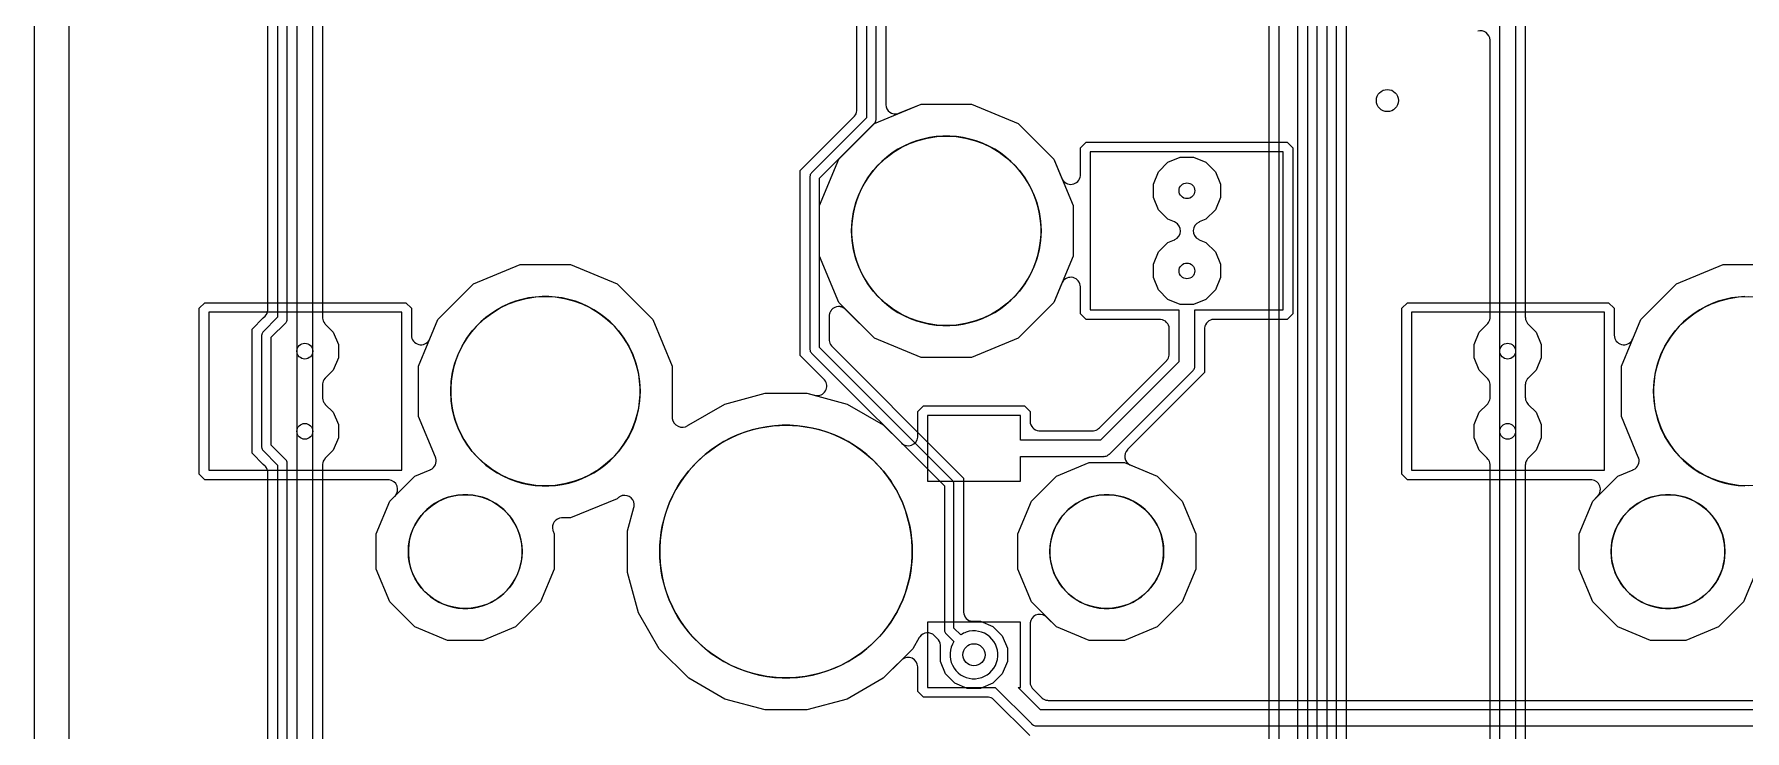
# Model space of a CAD drawing. Header units: millimetres. Extents: x 7.1 to 88.1, y 7.1 to 104.8.
# Drawn here: x 7.14 to 34.24, y 54.31 to 65.34 of the extents above; entities that cross this region are included whole.
import ezdxf

# ---------------------------------------------------------------- set-up
doc = ezdxf.new("R2010")
doc.units = ezdxf.units.MM

msp = doc.modelspace()

# ---------------------------------------------------------------- linework, layer by layer
at = {"layer": '16_copper'}
msp.add_lwpolyline([(7.69, 81.446), (7.69, 10.384)], dxfattribs=at)
for points in [[(22.911, 54.236), (22.347, 54.799), (22.343, 54.803), (22.339, 54.807, 0.153125), (22.255, 54.843), (22.239, 54.844), (21.226, 54.844), (21.137, 54.933), (21.137, 55.322), (21.137, 55.324), (21.137, 55.326, 0.622974), (20.889, 55.441), (20.877, 55.43), (20.59, 55.143), (20.018, 54.813), (19.38, 54.642), (18.72, 54.642), (18.082, 54.813), (17.51, 55.143), (17.043, 55.61), (16.713, 56.182), (16.542, 56.82), (16.542, 57.48), (16.641, 57.849), (16.642, 57.855), (16.644, 57.861, 0.541052), (16.458, 58.036), (16.452, 58.035), (16.443, 58.032), (16.435, 58.029, 0.063321), (16.397, 58.007), (16.386, 57.996), (16.377, 57.988), (15.639, 57.682), (15.503, 57.682), (15.5, 57.682), (15.497, 57.682, 0.484479), (15.356, 57.489), (15.357, 57.486), (15.362, 57.471), (15.379, 57.43), (15.379, 56.87), (15.164, 56.352), (14.768, 55.956), (14.25, 55.741), (13.69, 55.741), (13.172, 55.956), (12.776, 56.352), (12.561, 56.87), (12.561, 57.43), (12.776, 57.948), (12.855, 58.027), (12.856, 58.028), (12.857, 58.029), (12.857, 58.03), (12.858, 58.03, 0.622974), (12.763, 58.287), (12.747, 58.288), (9.844, 58.288), (9.755, 58.377), (9.755, 61.003), (9.844, 61.092), (13.028, 61.092), (13.117, 61.003), (13.117, 60.579), (13.117, 60.578), (13.117, 60.577, 0.773611), (13.404, 60.506), (13.411, 60.521), (13.538, 60.827), (14.103, 61.392), (14.841, 61.698), (15.639, 61.698), (16.377, 61.392), (16.942, 60.827), (17.248, 60.089), (17.248, 59.263), (17.248, 59.261), (17.248, 59.259, 0.54334), (17.497, 59.145), (17.508, 59.155), (17.51, 59.157), (18.082, 59.487), (18.72, 59.658), (19.38, 59.658), (20.018, 59.487), (20.59, 59.157), (20.877, 58.87), (20.878, 58.869), (20.88, 58.867, 0.622974), (21.136, 58.962), (21.137, 58.978), (21.137, 59.367), (21.226, 59.456), (22.827, 59.456), (22.916, 59.367), (22.916, 59.217), (22.916, 59.213), (22.916, 59.209, 0.370187), (23.053, 59.065), (23.068, 59.064), (23.906, 59.064), (23.912, 59.065), (23.918, 59.065, 0.153128), (24.002, 59.099), (24.014, 59.109), (25.076, 60.171), (25.08, 60.176), (25.084, 60.179, 0.153125), (25.12, 60.263), (25.121, 60.279), (25.121, 60.675), (25.12, 60.679), (25.12, 60.683, 0.370187), (24.984, 60.827), (24.968, 60.828), (23.802, 60.828), (23.713, 60.917), (23.713, 61.341), (23.713, 61.342), (23.713, 61.343, 0.773611), (23.426, 61.414), (23.419, 61.399), (23.292, 61.093), (22.727, 60.528), (21.989, 60.222), (21.191, 60.222), (20.453, 60.528), (19.888, 61.093), (19.582, 61.831), (19.582, 62.629), (19.888, 63.367), (20.453, 63.932), (21.191, 64.238), (21.989, 64.238), (22.727, 63.932), (23.292, 63.367), (23.419, 63.061), (23.42, 63.06), (23.42, 63.059, 0.773607), (23.712, 63.103), (23.713, 63.119), (23.713, 63.543), (23.802, 63.632), (26.986, 63.632), (27.075, 63.543), (27.075, 60.917), (26.986, 60.828), (25.832, 60.828), (25.828, 60.827), (25.824, 60.827, 0.370187), (25.68, 60.691), (25.679, 60.675), (25.679, 59.984), (24.461, 58.766), (24.459, 58.764), (24.457, 58.762, 0.490281), (24.496, 58.524), (24.51, 58.517), (24.928, 58.344), (25.324, 57.948), (25.539, 57.43), (25.539, 56.87), (25.324, 56.352), (24.928, 55.956), (24.41, 55.741), (23.85, 55.741), (23.332, 55.956), (23.176, 56.112), (23.175, 56.113), (23.173, 56.114), (23.171, 56.116), (23.171, 56.116), (23.171, 56.116), (23.163, 56.122), (23.152, 56.131, 0.562966), (22.917, 56.019), (22.916, 56.004), (22.916, 55.084), (22.916, 55.081, 0.007349), (22.916, 55.076), (22.916, 55.072, 0.153128), (22.95, 54.988), (22.961, 54.976), (23.098, 54.839), (23.102, 54.835), (23.106, 54.831, 0.153125), (23.19, 54.795), (23.205, 54.794), (36.595, 54.794)], [(34.429, 56.87), (34.214, 56.352), (33.818, 55.956), (33.3, 55.741), (32.74, 55.741), (32.222, 55.956), (31.826, 56.352), (31.611, 56.87), (31.611, 57.43), (31.826, 57.948), (31.905, 58.027), (31.906, 58.028), (31.907, 58.029), (31.907, 58.03), (31.908, 58.03, 0.622974), (31.813, 58.287), (31.797, 58.288), (28.894, 58.288), (28.805, 58.377), (28.805, 61.003), (28.894, 61.092), (32.078, 61.092), (32.167, 61.003), (32.167, 60.579), (32.167, 60.578), (32.167, 60.577, 0.773611), (32.454, 60.506), (32.461, 60.521), (32.588, 60.827), (33.153, 61.392), (33.891, 61.698), (34.689, 61.698)], [(40.024, 54.642), (23.079, 54.642), (22.725, 54.997), (22.764, 54.997), (22.764, 56.034), (21.29, 56.034), (21.29, 54.997), (22.365, 54.997), (22.937, 54.425), (22.941, 54.422), (22.945, 54.418, 0.11143), (22.994, 54.392), (23.002, 54.391), (23.011, 54.389), (23.02, 54.389), (23.027, 54.388), (78.177, 54.388)]]:
    msp.add_lwpolyline(points, format="xyb", dxfattribs=at)
msp.add_lwpolyline([(22.764, 58.658), (24.085, 58.658), (24.09, 58.659), (24.096, 58.658, 0.111436), (24.149, 58.675), (24.155, 58.68), (24.163, 58.685), (24.17, 58.691), (24.175, 58.695), (25.49, 60.01), (25.493, 60.014), (25.497, 60.018, 0.11143), (25.523, 60.068), (25.524, 60.075), (25.526, 60.085), (25.526, 60.094), (25.527, 60.1), (25.527, 60.98), (26.923, 60.98), (26.923, 63.48), (23.865, 63.48), (23.865, 60.98), (25.273, 60.98), (25.273, 60.153), (24.032, 58.912), (22.764, 58.912), (22.764, 59.303), (21.29, 59.303), (21.29, 58.267), (22.764, 58.267)], format="xyb", close=True, dxfattribs=at)
for points in [[(12.965, 60.94), (9.907, 60.94), (9.907, 58.44), (12.965, 58.44)], [(32.015, 60.94), (28.957, 60.94), (28.957, 58.44), (32.015, 58.44)]]:
    msp.add_lwpolyline(points, close=True, dxfattribs=at)
at = {"layer": '1_copper'}
for points in [[(11.557, 20.955), (11.557, 83.859), (16.726, 89.028), (16.726, 86.406), (15.725, 86.406), (15.725, 84.756), (17.375, 84.756), (17.375, 86.406), (16.878, 86.406), (16.878, 96.602)], [(7.69, 81.446), (7.69, 10.384)], [(27.92, 67.102), (27.92, 50.397)]]:
    msp.add_lwpolyline(points, dxfattribs=at)
for points in [[(10.846, 51.883), (10.846, 58.394), (10.845, 58.399), (10.845, 58.405, 0.031906), (10.843, 58.424), (10.841, 58.43), (10.84, 58.435, 0.089174), (10.812, 58.49), (10.801, 58.501), (10.772, 58.53), (10.594, 58.709), (10.594, 60.671), (10.772, 60.85), (10.801, 60.879, 0.17238), (10.845, 60.971), (10.846, 60.986), (10.846, 84.153), (16.224, 89.532)], [(16.421, 89.513), (11.021, 84.112), (11.015, 84.106), (11.01, 84.099, 0.087651), (11, 84.075), (10.999, 84.067), (10.998, 84.059), (10.998, 60.86), (10.769, 60.631), (10.763, 60.624), (10.758, 60.617, 0.087651), (10.748, 60.593), (10.747, 60.585), (10.746, 60.577), (10.746, 58.803), (10.747, 58.795), (10.748, 58.786, 0.087654), (10.758, 58.762), (10.763, 58.756), (10.769, 58.749), (10.998, 58.52), (10.998, 51.503)], [(11.151, 51.175), (11.151, 58.551), (11.149, 58.56), (11.149, 58.568, 0.087654), (11.138, 58.593), (11.134, 58.598), (11.128, 58.605), (10.899, 58.835), (10.899, 60.545), (11.128, 60.775), (11.133, 60.782), (11.139, 60.788, 0.087651), (11.149, 60.813), (11.149, 60.82), (11.151, 60.829), (11.151, 84.027), (16.551, 89.428)], [(16.629, 89.29), (11.34, 84.001), (11.337, 83.997), (11.333, 83.993, 0.11143), (11.307, 83.943), (11.306, 83.936), (11.304, 83.926), (11.304, 83.918), (11.303, 83.911), (11.303, 20.955)], [(30.607, 20.955), (30.607, 84.427), (33.155, 86.975, 0.133073), (33.188, 87.033), (33.189, 87.04), (33.191, 87.05), (33.191, 87.059), (33.192, 87.065), (33.192, 88.005), (34.107, 88.92), (34.107, 87.286), (34.108, 87.277), (34.109, 87.269, 0.087654), (34.119, 87.244), (34.124, 87.239), (34.129, 87.232), (34.955, 86.406)], [(30.5, 88.128), (27.937, 85.565), (27.932, 85.558), (27.926, 85.552, 0.087651), (27.916, 85.527), (27.916, 85.52), (27.915, 85.511), (27.915, 72.244), (27.333, 71.663), (27.328, 71.656), (27.322, 71.649, 0.087651), (27.312, 71.625), (27.312, 71.618), (27.311, 71.609), (27.311, 50.649)], [(32.938, 88.058), (32.938, 87.118), (30.39, 84.57), (30.387, 84.566), (30.383, 84.562, 0.11143), (30.357, 84.512), (30.356, 84.505), (30.354, 84.495), (30.354, 84.486), (30.353, 84.48), (30.353, 20.955)], [(27.463, 50.618), (27.463, 71.577), (28.045, 72.159), (28.05, 72.166), (28.055, 72.172, 0.087651), (28.065, 72.197), (28.066, 72.204), (28.067, 72.213), (28.067, 85.48), (30.63, 88.042)], [(30.805, 88.002), (28.242, 85.439), (28.237, 85.432), (28.231, 85.425, 0.087651), (28.221, 85.401), (28.221, 85.394), (28.219, 85.385), (28.219, 72.118), (27.638, 71.537), (27.633, 71.53), (27.627, 71.523, 0.087651), (27.617, 71.499), (27.617, 71.491), (27.615, 71.483), (27.615, 50.523)], [(27.768, 50.492), (27.768, 71.451), (28.349, 72.033), (28.355, 72.04), (28.36, 72.046, 0.087651), (28.37, 72.071), (28.371, 72.078), (28.372, 72.087), (28.372, 85.353), (30.935, 87.916)], [(26.701, 54.095), (26.701, 71.893), (27.26, 72.452), (27.264, 72.457), (27.268, 72.461, 0.153125), (27.304, 72.544), (27.305, 72.56), (27.305, 85.795), (28.951, 87.442)], [(29.148, 87.423), (27.502, 85.777), (27.498, 85.772), (27.494, 85.768, 0.153125), (27.458, 85.685), (27.457, 85.669), (27.457, 72.434), (26.898, 71.874), (26.894, 71.87), (26.89, 71.866, 0.153125), (26.854, 71.782), (26.853, 71.767), (26.853, 53.969)], [(27.158, 53.906), (27.158, 71.704), (27.718, 72.263), (27.721, 72.267), (27.725, 72.271, 0.153125), (27.761, 72.355), (27.762, 72.371), (27.762, 85.606), (29.409, 87.252), (29.412, 87.257), (29.416, 87.261, 0.153125), (29.452, 87.344), (29.453, 87.36)], [(20.324, 84.068), (20.324, 64.019), (19.452, 63.147), (19.447, 63.14), (19.441, 63.134, 0.087651), (19.431, 63.109), (19.431, 63.102), (19.43, 63.093), (19.43, 60.349), (19.431, 60.34), (19.431, 60.332, 0.087654), (19.442, 60.307), (19.447, 60.302), (19.452, 60.295), (21.558, 58.189), (21.558, 55.907), (21.559, 55.899), (21.56, 55.89, 0.087654), (21.57, 55.866), (21.575, 55.86), (21.58, 55.853), (21.71, 55.724), (21.687, 55.683, 0.577348), (22.051, 55.137), (22.101, 55.143, 1), (21.953, 55.887), (21.905, 55.874, 0.063998), (21.818, 55.831), (21.71, 55.939), (21.71, 58.22), (21.709, 58.229), (21.709, 58.237, 0.087654), (21.698, 58.262), (21.693, 58.267), (21.688, 58.274), (19.582, 60.38), (19.582, 63.062), (20.454, 63.934), (20.459, 63.94), (20.464, 63.947, 0.087651), (20.474, 63.971), (20.475, 63.979), (20.476, 63.988), (20.476, 84.1)], [(11.709, 75.889), (11.709, 60.86), (11.71, 60.855), (11.71, 60.849, 0.153131), (11.744, 60.764), (11.754, 60.752), (11.88, 60.626), (11.961, 60.431), (11.961, 60.219), (11.88, 60.024), (11.754, 59.898), (11.75, 59.893), (11.746, 59.889, 0.153125), (11.71, 59.805), (11.709, 59.79), (11.709, 59.59), (11.71, 59.585), (11.71, 59.579, 0.153131), (11.744, 59.494), (11.754, 59.482), (11.88, 59.356), (11.961, 59.161), (11.961, 58.949), (11.88, 58.754), (11.754, 58.628), (11.75, 58.623), (11.746, 58.619, 0.153125), (11.71, 58.535), (11.709, 58.52), (11.709, 41.81)], [(30.759, 75.889), (30.759, 60.86), (30.76, 60.855), (30.76, 60.849, 0.153131), (30.794, 60.764), (30.804, 60.752), (30.93, 60.626), (31.011, 60.431), (31.011, 60.219), (30.93, 60.024), (30.804, 59.898), (30.8, 59.893), (30.796, 59.889, 0.153125), (30.76, 59.805), (30.759, 59.79), (30.759, 59.59), (30.76, 59.585), (30.76, 59.579, 0.153131), (30.794, 59.494), (30.804, 59.482), (30.93, 59.356), (31.011, 59.161), (31.011, 58.949), (30.93, 58.754), (30.804, 58.628), (30.8, 58.623), (30.796, 58.619, 0.153125), (30.76, 58.535), (30.759, 58.52), (30.759, 41.81)], [(20.629, 70.252), (20.629, 64.233), (20.629, 64.23), (20.629, 64.228, 0.490278), (20.825, 64.087), (20.839, 64.092), (21.191, 64.238), (21.989, 64.238), (22.727, 63.932), (23.292, 63.367), (23.598, 62.629), (23.598, 61.831), (23.292, 61.093), (22.727, 60.528), (21.989, 60.222), (21.191, 60.222), (20.453, 60.528), (19.995, 60.986), (19.993, 60.987), (19.992, 60.988), (19.989, 60.991), (19.987, 60.993), (19.979, 60.998), (19.971, 61.005, 0.006249), (19.967, 61.007), (19.963, 61.009), (19.961, 61.011), (19.955, 61.013), (19.943, 61.019, 0.006248), (19.94, 61.021), (19.934, 61.022), (19.933, 61.023), (19.929, 61.024), (19.927, 61.024), (19.914, 61.028, 0.006247), (19.91, 61.029), (19.904, 61.029), (19.903, 61.029), (19.892, 61.03), (19.883, 61.03, 0.211939), (19.771, 60.977), (19.764, 60.966), (19.759, 60.96), (19.757, 60.958), (19.757, 60.958), (19.756, 60.955, 0.006251), (19.754, 60.952), (19.748, 60.94, 0.016665), (19.744, 60.93), (19.744, 60.93), (19.743, 60.927, 0.006245), (19.741, 60.924), (19.739, 60.91), (19.738, 60.909), (19.736, 60.901), (19.736, 60.899, 0.009595), (19.735, 60.894), (19.734, 60.878), (19.734, 60.507), (19.735, 60.501), (19.735, 60.495, 0.153128), (19.769, 60.41), (19.779, 60.399), (21.684, 58.494), (21.684, 58.494), (21.863, 58.315), (21.863, 56.198), (21.863, 56.194), (21.863, 56.19, 0.370187), (22, 56.046), (22.015, 56.046), (22.132, 56.046), (22.327, 55.965), (22.476, 55.816), (22.557, 55.621), (22.557, 55.409), (22.476, 55.214), (22.327, 55.065), (22.132, 54.984), (21.921, 54.984), (21.726, 55.065), (21.577, 55.214), (21.496, 55.409), (21.496, 55.631), (21.496, 55.633), (21.497, 55.637, 0.205416), (21.464, 55.753), (21.454, 55.765), (21.399, 55.819, 0.461638), (21.168, 55.801), (21.161, 55.79), (21.16, 55.789), (21.16, 55.788), (21.159, 55.788), (21.057, 55.61), (20.59, 55.143), (20.018, 54.813), (19.38, 54.642), (18.72, 54.642), (18.082, 54.813), (17.51, 55.143), (17.043, 55.61), (16.713, 56.182), (16.542, 56.82), (16.542, 57.48), (16.641, 57.849), (16.642, 57.855), (16.644, 57.861, 0.541052), (16.458, 58.036), (16.452, 58.035), (16.443, 58.032), (16.435, 58.029, 0.063321), (16.397, 58.007), (16.386, 57.996), (16.377, 57.988), (15.639, 57.682), (15.503, 57.682), (15.5, 57.682), (15.497, 57.682, 0.484479), (15.356, 57.489), (15.357, 57.486), (15.362, 57.471), (15.379, 57.43), (15.379, 56.87), (15.164, 56.352), (14.768, 55.956), (14.25, 55.741), (13.69, 55.741), (13.172, 55.956), (12.776, 56.352), (12.561, 56.87), (12.561, 57.43), (12.776, 57.948), (13.172, 58.344), (13.417, 58.446), (13.42, 58.448), (13.424, 58.449, 0.370187), (13.505, 58.63), (13.499, 58.645), (13.232, 59.291), (13.232, 60.089), (13.538, 60.827), (14.103, 61.392), (14.841, 61.698), (15.639, 61.698), (16.377, 61.392), (16.942, 60.827), (17.248, 60.089), (17.248, 59.263), (17.248, 59.261), (17.248, 59.259, 0.54334), (17.497, 59.145), (17.508, 59.155), (17.51, 59.157), (18.082, 59.487), (18.72, 59.658), (19.38, 59.658), (19.504, 59.625), (19.511, 59.624), (19.517, 59.622, 0.695637), (19.662, 59.868), (19.652, 59.88), (19.277, 60.254), (19.277, 63.188), (20.127, 64.038), (20.13, 64.042), (20.135, 64.046, 0.153125), (20.171, 64.13), (20.171, 64.145), (20.171, 70.32)], [(30.201, 48.786), (30.201, 58.52), (30.2, 58.525), (30.2, 58.531, 0.153131), (30.166, 58.616), (30.156, 58.628), (30.03, 58.754), (29.949, 58.949), (29.949, 59.161), (30.03, 59.356), (30.156, 59.482), (30.16, 59.487), (30.164, 59.491, 0.153125), (30.2, 59.575), (30.201, 59.59), (30.201, 59.79), (30.2, 59.795), (30.2, 59.801, 0.153131), (30.166, 59.886), (30.156, 59.898), (30.03, 60.024), (29.949, 60.219), (29.949, 60.431), (30.03, 60.626), (30.156, 60.752), (30.16, 60.757), (30.164, 60.761, 0.153125), (30.2, 60.845), (30.201, 60.86), (30.201, 65.245), (30.2, 65.248), (30.2, 65.251, 0.490286), (30.005, 65.391)], [(34.429, 56.87), (34.214, 56.352), (33.818, 55.956), (33.3, 55.741), (32.74, 55.741), (32.222, 55.956), (31.826, 56.352), (31.611, 56.87), (31.611, 57.43), (31.826, 57.948), (32.222, 58.344), (32.467, 58.446), (32.47, 58.448), (32.474, 58.449, 0.370187), (32.555, 58.63), (32.549, 58.645), (32.282, 59.291), (32.282, 60.089), (32.588, 60.827), (33.153, 61.392), (33.891, 61.698), (34.689, 61.698)]]:
    msp.add_lwpolyline(points, format="xyb", dxfattribs=at)
msp.add_lwpolyline([(25.294, 61.064), (25.099, 61.145), (24.95, 61.294), (24.869, 61.489), (24.869, 61.701), (24.95, 61.896), (25.099, 62.045), (25.204, 62.089), (25.206, 62.09), (25.208, 62.091, 0.622972), (25.219, 62.364), (25.204, 62.371), (25.099, 62.415), (24.95, 62.564), (24.869, 62.759), (24.869, 62.971), (24.95, 63.166), (25.099, 63.315), (25.294, 63.396), (25.506, 63.396), (25.701, 63.315), (25.85, 63.166), (25.931, 62.971), (25.931, 62.759), (25.85, 62.564), (25.701, 62.415), (25.595, 62.371), (25.594, 62.37), (25.592, 62.369, 0.622972), (25.581, 62.096), (25.595, 62.089), (25.701, 62.045), (25.85, 61.896), (25.931, 61.701), (25.931, 61.489), (25.85, 61.294), (25.701, 61.145), (25.506, 61.064)], format="xyb", close=True, dxfattribs=at)
msp.add_lwpolyline([(23.85, 55.741), (23.332, 55.956), (22.936, 56.352), (22.721, 56.87), (22.721, 57.43), (22.936, 57.948), (23.332, 58.344), (23.85, 58.559), (24.41, 58.559), (24.928, 58.344), (25.324, 57.948), (25.539, 57.43), (25.539, 56.87), (25.324, 56.352), (24.928, 55.956), (24.41, 55.741)], close=True, dxfattribs=at)
at = {"layer": 'drills_NPTH'}
for centre, radius in [((21.59, 62.23), 1.5), ((15.24, 59.69), 1.5), ((34.29, 59.69), 1.5), ((19.05, 57.15), 2), ((13.97, 57.15), 0.901), ((24.13, 57.15), 0.901), ((33.02, 57.15), 0.901)]:
    msp.add_circle(centre, radius, dxfattribs=at)
at = {"layer": 'drills_PTH'}
for centre in [(25.4, 62.865), (25.4, 61.595), (11.43, 60.325), (30.48, 60.325), (11.43, 59.055), (30.48, 59.055)]:
    msp.add_circle(centre, 0.125, dxfattribs=at)
at = {"layer": 'drills_via_1_16'}
for centre in [(28.575, 64.294), (22.027, 55.515)]:
    msp.add_circle(centre, 0.175, dxfattribs=at)
at = {"layer": 'holes'}
for points in [[(20.09, 62.176), (20.098, 62.07), (20.113, 61.964), (20.136, 61.859), (20.166, 61.756), (20.203, 61.656), (20.248, 61.558), (20.299, 61.464), (20.357, 61.374), (20.421, 61.288), (20.491, 61.207), (20.567, 61.131), (20.648, 61.061), (20.734, 60.997), (20.824, 60.939), (20.918, 60.888), (21.016, 60.843), (21.116, 60.806), (21.219, 60.776), (21.324, 60.753), (21.43, 60.738), (21.536, 60.73), (21.644, 60.73), (21.75, 60.738), (21.857, 60.753), (21.961, 60.776), (22.064, 60.806), (22.164, 60.843), (22.262, 60.888), (22.356, 60.939), (22.446, 60.997), (22.532, 61.061), (22.613, 61.131), (22.689, 61.207), (22.759, 61.288), (22.823, 61.374), (22.881, 61.464), (22.932, 61.558), (22.977, 61.656), (23.014, 61.756), (23.044, 61.859), (23.067, 61.964), (23.082, 62.07), (23.09, 62.176), (23.09, 62.284), (23.082, 62.39), (23.067, 62.497), (23.044, 62.601), (23.014, 62.704), (22.977, 62.804), (22.932, 62.902), (22.881, 62.996), (22.823, 63.086), (22.759, 63.172), (22.689, 63.253), (22.613, 63.329), (22.532, 63.399), (22.446, 63.463), (22.356, 63.521), (22.262, 63.572), (22.164, 63.617), (22.064, 63.654), (21.961, 63.684), (21.857, 63.707), (21.75, 63.722), (21.644, 63.73), (21.536, 63.73), (21.43, 63.722), (21.324, 63.707), (21.219, 63.684), (21.116, 63.654), (21.016, 63.617), (20.918, 63.572), (20.824, 63.521), (20.734, 63.463), (20.648, 63.399), (20.567, 63.329), (20.491, 63.253), (20.421, 63.172), (20.357, 63.086), (20.299, 62.996), (20.248, 62.902), (20.203, 62.804), (20.166, 62.704), (20.136, 62.601), (20.113, 62.497), (20.098, 62.39), (20.09, 62.284), (20.09, 62.176)], [(13.74, 59.636), (13.748, 59.53), (13.763, 59.424), (13.786, 59.319), (13.816, 59.216), (13.853, 59.116), (13.898, 59.018), (13.949, 58.924), (14.007, 58.834), (14.071, 58.748), (14.141, 58.667), (14.217, 58.591), (14.298, 58.521), (14.384, 58.457), (14.474, 58.399), (14.568, 58.348), (14.666, 58.303), (14.766, 58.266), (14.869, 58.236), (14.974, 58.213), (15.08, 58.198), (15.186, 58.19), (15.294, 58.19), (15.4, 58.198), (15.507, 58.213), (15.611, 58.236), (15.714, 58.266), (15.814, 58.303), (15.912, 58.348), (16.006, 58.399), (16.096, 58.457), (16.182, 58.521), (16.263, 58.591), (16.339, 58.667), (16.409, 58.748), (16.473, 58.834), (16.531, 58.924), (16.582, 59.018), (16.627, 59.116), (16.664, 59.216), (16.694, 59.319), (16.717, 59.424), (16.732, 59.53), (16.74, 59.636), (16.74, 59.744), (16.732, 59.85), (16.717, 59.957), (16.694, 60.061), (16.664, 60.164), (16.627, 60.264), (16.582, 60.362), (16.531, 60.456), (16.473, 60.546), (16.409, 60.632), (16.339, 60.713), (16.263, 60.789), (16.182, 60.859), (16.096, 60.923), (16.006, 60.981), (15.912, 61.032), (15.814, 61.077), (15.714, 61.114), (15.611, 61.144), (15.507, 61.167), (15.4, 61.182), (15.294, 61.19), (15.186, 61.19), (15.08, 61.182), (14.974, 61.167), (14.869, 61.144), (14.766, 61.114), (14.666, 61.077), (14.568, 61.032), (14.474, 60.981), (14.384, 60.923), (14.298, 60.859), (14.217, 60.789), (14.141, 60.713), (14.071, 60.632), (14.007, 60.546), (13.949, 60.456), (13.898, 60.362), (13.853, 60.264), (13.816, 60.164), (13.786, 60.061), (13.763, 59.957), (13.748, 59.85), (13.74, 59.744), (13.74, 59.636)], [(17.05, 57.09), (17.057, 56.969), (17.072, 56.849), (17.094, 56.73), (17.123, 56.613), (17.159, 56.497), (17.201, 56.384), (17.251, 56.274), (17.307, 56.167), (17.37, 56.064), (17.438, 55.964), (17.513, 55.869), (17.593, 55.779), (17.679, 55.693), (17.769, 55.613), (17.864, 55.538), (17.964, 55.47), (18.067, 55.407), (18.174, 55.351), (18.284, 55.301), (18.397, 55.259), (18.513, 55.223), (18.63, 55.194), (18.749, 55.172), (18.869, 55.157), (18.99, 55.15), (19.11, 55.15), (19.231, 55.157), (19.351, 55.172), (19.47, 55.194), (19.587, 55.223), (19.703, 55.259), (19.816, 55.301), (19.926, 55.351), (20.033, 55.407), (20.136, 55.47), (20.236, 55.538), (20.331, 55.613), (20.421, 55.693), (20.507, 55.779), (20.587, 55.869), (20.662, 55.964), (20.73, 56.064), (20.793, 56.167), (20.849, 56.274), (20.899, 56.384), (20.941, 56.497), (20.977, 56.613), (21.006, 56.73), (21.028, 56.849), (21.043, 56.969), (21.05, 57.09), (21.05, 57.21), (21.043, 57.331), (21.028, 57.451), (21.006, 57.57), (20.977, 57.687), (20.941, 57.803), (20.899, 57.916), (20.849, 58.026), (20.793, 58.133), (20.73, 58.236), (20.662, 58.336), (20.587, 58.431), (20.507, 58.521), (20.421, 58.607), (20.331, 58.687), (20.236, 58.762), (20.136, 58.83), (20.033, 58.893), (19.926, 58.949), (19.816, 58.999), (19.703, 59.041), (19.587, 59.077), (19.47, 59.106), (19.351, 59.128), (19.231, 59.143), (19.11, 59.15), (18.99, 59.15), (18.869, 59.143), (18.749, 59.128), (18.63, 59.106), (18.513, 59.077), (18.397, 59.041), (18.284, 58.999), (18.174, 58.949), (18.067, 58.893), (17.964, 58.83), (17.864, 58.762), (17.769, 58.687), (17.679, 58.607), (17.593, 58.521), (17.513, 58.431), (17.438, 58.336), (17.37, 58.236), (17.307, 58.133), (17.251, 58.026), (17.201, 57.916), (17.159, 57.803), (17.123, 57.687), (17.094, 57.57), (17.072, 57.451), (17.057, 57.331), (17.05, 57.21), (17.05, 57.09)], [(13.069, 57.111), (13.076, 57.032), (13.09, 56.955), (13.11, 56.879), (13.137, 56.805), (13.17, 56.734), (13.21, 56.666), (13.255, 56.601), (13.305, 56.541), (13.361, 56.485), (13.421, 56.435), (13.486, 56.39), (13.554, 56.35), (13.625, 56.317), (13.699, 56.29), (13.775, 56.27), (13.852, 56.256), (13.931, 56.249), (14.009, 56.249), (14.088, 56.256), (14.165, 56.27), (14.241, 56.29), (14.315, 56.317), (14.386, 56.35), (14.454, 56.39), (14.519, 56.435), (14.579, 56.485), (14.635, 56.541), (14.685, 56.601), (14.73, 56.666), (14.77, 56.734), (14.803, 56.805), (14.83, 56.879), (14.85, 56.955), (14.864, 57.032), (14.871, 57.111), (14.871, 57.189), (14.864, 57.268), (14.85, 57.345), (14.83, 57.421), (14.803, 57.495), (14.77, 57.566), (14.73, 57.634), (14.685, 57.699), (14.635, 57.759), (14.579, 57.815), (14.519, 57.865), (14.454, 57.91), (14.386, 57.95), (14.315, 57.983), (14.241, 58.01), (14.165, 58.03), (14.088, 58.044), (14.009, 58.051), (13.931, 58.051), (13.852, 58.044), (13.775, 58.03), (13.699, 58.01), (13.625, 57.983), (13.554, 57.95), (13.486, 57.91), (13.421, 57.865), (13.361, 57.815), (13.305, 57.759), (13.255, 57.699), (13.21, 57.634), (13.17, 57.566), (13.137, 57.495), (13.11, 57.421), (13.09, 57.345), (13.076, 57.268), (13.069, 57.189), (13.069, 57.111)], [(23.229, 57.111), (23.236, 57.032), (23.25, 56.955), (23.27, 56.879), (23.297, 56.805), (23.33, 56.734), (23.37, 56.666), (23.415, 56.601), (23.465, 56.541), (23.521, 56.485), (23.581, 56.435), (23.646, 56.39), (23.714, 56.35), (23.785, 56.317), (23.859, 56.29), (23.935, 56.27), (24.012, 56.256), (24.091, 56.249), (24.169, 56.249), (24.248, 56.256), (24.325, 56.27), (24.401, 56.29), (24.475, 56.317), (24.546, 56.35), (24.614, 56.39), (24.679, 56.435), (24.739, 56.485), (24.795, 56.541), (24.845, 56.601), (24.89, 56.666), (24.93, 56.734), (24.963, 56.805), (24.99, 56.879), (25.01, 56.955), (25.024, 57.032), (25.031, 57.111), (25.031, 57.189), (25.024, 57.268), (25.01, 57.345), (24.99, 57.421), (24.963, 57.495), (24.93, 57.566), (24.89, 57.634), (24.845, 57.699), (24.795, 57.759), (24.739, 57.815), (24.679, 57.865), (24.614, 57.91), (24.546, 57.95), (24.475, 57.983), (24.401, 58.01), (24.325, 58.03), (24.248, 58.044), (24.169, 58.051), (24.091, 58.051), (24.012, 58.044), (23.935, 58.03), (23.859, 58.01), (23.785, 57.983), (23.714, 57.95), (23.646, 57.91), (23.581, 57.865), (23.521, 57.815), (23.465, 57.759), (23.415, 57.699), (23.37, 57.634), (23.33, 57.566), (23.297, 57.495), (23.27, 57.421), (23.25, 57.345), (23.236, 57.268), (23.229, 57.189), (23.229, 57.111)], [(32.119, 57.111), (32.126, 57.032), (32.14, 56.955), (32.16, 56.879), (32.187, 56.805), (32.22, 56.734), (32.26, 56.666), (32.305, 56.601), (32.355, 56.541), (32.411, 56.485), (32.471, 56.435), (32.536, 56.39), (32.604, 56.35), (32.675, 56.317), (32.749, 56.29), (32.825, 56.27), (32.902, 56.256), (32.981, 56.249), (33.059, 56.249), (33.138, 56.256), (33.215, 56.27), (33.291, 56.29), (33.365, 56.317), (33.436, 56.35), (33.504, 56.39), (33.569, 56.435), (33.629, 56.485), (33.685, 56.541), (33.735, 56.601), (33.78, 56.666), (33.82, 56.734), (33.853, 56.805), (33.88, 56.879), (33.9, 56.955), (33.914, 57.032), (33.921, 57.111), (33.921, 57.189), (33.914, 57.268), (33.9, 57.345), (33.88, 57.421), (33.853, 57.495), (33.82, 57.566), (33.78, 57.634), (33.735, 57.699), (33.685, 57.759), (33.629, 57.815), (33.569, 57.865), (33.504, 57.91), (33.436, 57.95), (33.365, 57.983), (33.291, 58.01), (33.215, 58.03), (33.138, 58.044), (33.059, 58.051), (32.981, 58.051), (32.902, 58.044), (32.825, 58.03), (32.749, 58.01), (32.675, 57.983), (32.604, 57.95), (32.536, 57.91), (32.471, 57.865), (32.411, 57.815), (32.355, 57.759), (32.305, 57.699), (32.26, 57.634), (32.22, 57.566), (32.187, 57.495), (32.16, 57.421), (32.14, 57.345), (32.126, 57.268), (32.119, 57.189), (32.119, 57.111)]]:
    msp.add_lwpolyline(points, close=True, dxfattribs=at)
msp.add_lwpolyline([(34.236, 61.19), (34.13, 61.182), (34.023, 61.167), (33.919, 61.144), (33.816, 61.114), (33.716, 61.077), (33.618, 61.032), (33.524, 60.981), (33.434, 60.923), (33.348, 60.859), (33.267, 60.789), (33.191, 60.713), (33.121, 60.632), (33.057, 60.546), (32.999, 60.456), (32.948, 60.362), (32.903, 60.264), (32.866, 60.164), (32.836, 60.061), (32.813, 59.957), (32.798, 59.85), (32.79, 59.744), (32.79, 59.636), (32.79, 59.636), (32.798, 59.53), (32.813, 59.424), (32.836, 59.319), (32.866, 59.216), (32.903, 59.116), (32.948, 59.018), (32.999, 58.924), (33.057, 58.834), (33.121, 58.748), (33.191, 58.667), (33.267, 58.591), (33.348, 58.521), (33.434, 58.457), (33.524, 58.399), (33.618, 58.348), (33.716, 58.303), (33.816, 58.266), (33.919, 58.236), (34.023, 58.213), (34.13, 58.198), (34.236, 58.19)], dxfattribs=at)
at = {"layer": 'outline'}
msp.add_lwpolyline([(85.725, 104.775), (9.525, 104.775), (9.317, 104.766), (9.112, 104.739), (8.909, 104.694), (8.711, 104.631), (8.519, 104.552), (8.334, 104.456), (8.159, 104.344), (7.994, 104.218), (7.841, 104.078), (7.701, 103.924), (7.574, 103.76), (7.463, 103.584), (7.367, 103.4), (7.287, 103.208), (7.225, 103.01), (7.18, 102.807), (7.153, 102.601), (7.144, 102.394), (7.144, 9.525)], dxfattribs=at)

doc.saveas('drawing.dxf')
